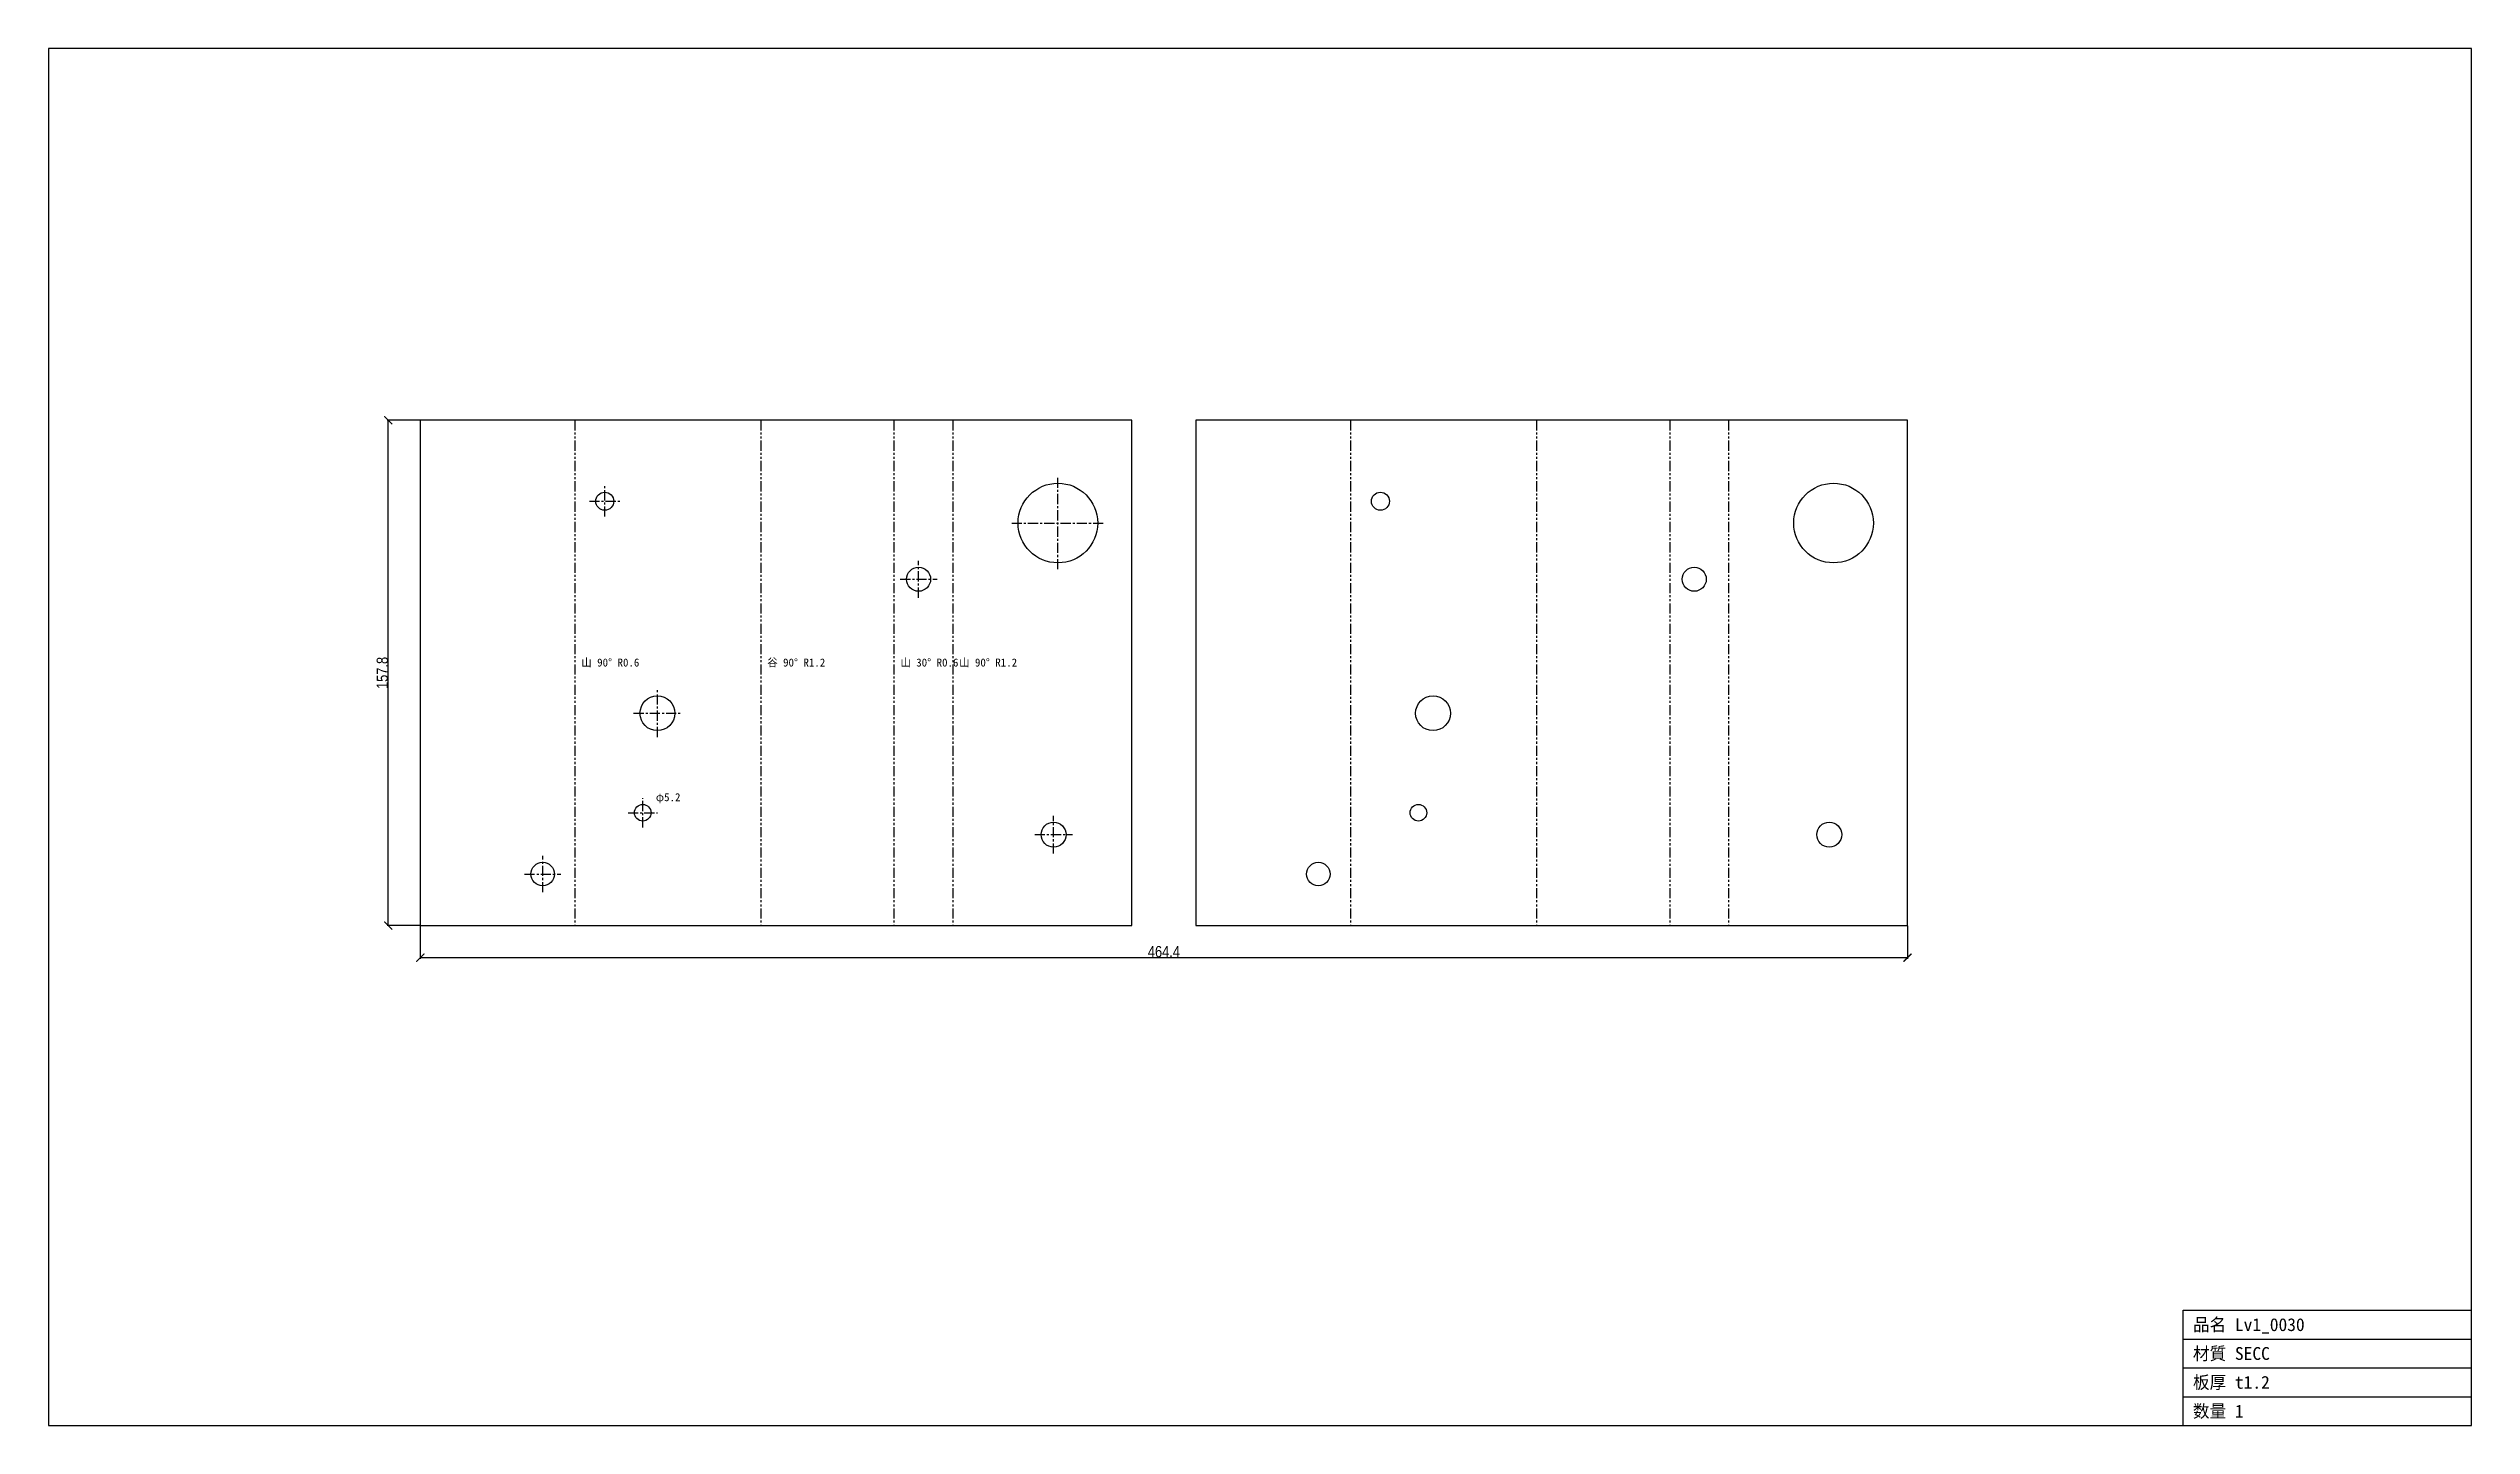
# Model space of a CAD drawing. Header units: millimetres. Extents: x -116 to 640, y -156 to 274.
import ezdxf

# ---------------------------------------------------------------- set-up
doc = ezdxf.new("R2010")
doc.units = ezdxf.units.MM
doc.linetypes.add('CENTER', pattern=[5.08, 3.175, -0.635, 0.635, -0.635])
doc.linetypes.add('PHANTOM', pattern=[6.35, 3.175, -0.635, 0.635, -0.635, 0.635, -0.635])
for name, color, linetype in [('BEND', 7, 'Continuous'), ('CENTER', 7, 'Continuous'), ('CUT', 7, 'Continuous'), ('DIM', 7, 'Continuous'), ('FRAME', 7, 'Continuous'), ('TEXT', 7, 'Continuous')]:
    doc.layers.add(name, color=color, linetype=linetype)
doc.styles.add('OpenSansCondensed-Light', font='OpenSansCondensed-Light.ttf')
doc.dimstyles.new('EZDXF', dxfattribs={"dimtxt": 0.25, "dimasz": 0.175, "dimexe": 0.375, "dimexo": 0.125, "dimgap": 0.1, "dimtad": 1, "dimlfac": 100, "dimzin": 12, "dimdsep": 46, "dimtxsty": 'OpenSansCondensed-Light', "dimblk": 'ARCHTICK', "dimcen": 2.5, "dimazin": 3, "dimtfac": 0.5, "dimtmove": 2, "dimatfit": 3})

# ---------------------------------------------------------------- blocks, each defined once
blk = doc.blocks.new('_ARCHTICK')
at = {"color": 0, "linetype": 'BYBLOCK', "const_width": 0.15}
blk.add_lwpolyline([(-0.5, -0.5), (0.5, 0.5)], dxfattribs=at)

msp = doc.modelspace()

# ---------------------------------------------------------------- linework, layer by layer
at = {"layer": 'BEND', "color": 3, "linetype": 'PHANTOM'}
for p, q in [((48.28, 157.76), (48.28, 0)), ((106.33, 157.76), (106.33, 0)), ((147.91, 157.76), (147.91, 0)), ((166.24, 157.76), (166.24, 0)), ((290.48, 157.76), (290.48, 0)), ((348.53, 157.76), (348.53, 0)), ((390.11, 157.76), (390.11, 0)), ((408.43, 157.76), (408.43, 0))]:
    msp.add_line(p, q, dxfattribs=at)
at = {"layer": 'CENTER', "color": 1, "linetype": 'CENTER'}
for p, q in [((57.6, 127.69), (57.6, 137.29)), ((199.1, 111.26), (199.1, 140.12)), ((52.8, 132.49), (62.4, 132.49)), ((184.67, 125.69), (213.53, 125.69)), ((155.59, 102.38), (155.59, 113.89)), ((149.84, 108.13), (161.35, 108.13)), ((74.03, 58.86), (74.03, 73.73)), ((66.59, 66.29), (81.46, 66.29)), ((69.46, 30.65), (69.46, 39.83)), ((64.87, 35.24), (74.05, 35.24)), ((197.75, 22.49), (197.75, 34.29)), ((191.85, 28.39), (203.65, 28.39)), ((32.54, 16.09), (43.89, 16.09)), ((38.22, 10.42), (38.22, 21.77))]:
    msp.add_line(p, q, dxfattribs=at)
at = {"layer": 'CUT'}
for p, q in [((222.19, 157.76), (0, 157.76)), ((0, 157.76), (0, 0)), ((222.19, 0), (222.19, 157.76)), ((464.39, 157.76), (242.19, 157.76)), ((242.19, 157.76), (242.19, 0)), ((464.39, 0), (464.39, 157.76)), ((0, 0), (222.19, 0)), ((242.19, 0), (464.39, 0))]:
    msp.add_line(p, q, dxfattribs=at)
for centre, radius in [((199.1, 125.69), 12.43), ((441.29, 125.69), 12.43), ((57.6, 132.49), 2.8), ((299.79, 132.49), 2.8), ((155.59, 108.13), 3.75), ((397.79, 108.13), 3.75), ((74.03, 66.29), 5.43), ((316.22, 66.29), 5.43), ((69.46, 35.24), 2.59), ((311.66, 35.24), 2.59), ((197.75, 28.39), 3.9), ((439.94, 28.39), 3.9), ((38.22, 16.09), 3.67), ((280.41, 16.09), 3.67)]:
    msp.add_circle(centre, radius, dxfattribs=at)
at = {"layer": 'FRAME'}
for p, q in [((640.49, 273.86), (-116.1, 273.86)), ((-116.1, 273.86), (-116.1, -156.1)), ((640.49, -156.1), (640.49, 273.86)), ((550.49, -156.1), (550.49, -120.1)), ((550.49, -120.1), (640.49, -120.1)), ((550.49, -129.1), (640.49, -129.1)), ((550.49, -138.1), (640.49, -138.1)), ((550.49, -147.1), (640.49, -147.1)), ((-116.1, -156.1), (640.49, -156.1))]:
    msp.add_line(p, q, dxfattribs=at)

# ---------------------------------------------------------------- texts
at = {"layer": 'TEXT'}
for s, height, p in [('山 90° R0.6', 2.5, (50.28, 80.88)), ('谷 90° R1.2', 2.5, (108.33, 80.88)), ('山 30° R0.6', 2.5, (149.91, 80.88)), ('山 90° R1.2', 2.5, (168.24, 80.88)), ('φ5.2', 2.5, (73.55, 38.83)), ('品名 Lv1_0030', 4, (553.49, -126.6)), ('材質 SECC', 4, (553.49, -135.6)), ('板厚 t1.2', 4, (553.49, -144.6)), ('数量 1', 4, (553.49, -153.6))]:
    msp.add_text(s, height=height, dxfattribs=at).set_placement(p)

# ---------------------------------------------------------------- dimensions: what is measured, and where the dimension line sits
at = {"layer": 'DIM'}
msp.add_linear_dim(base=(-10, 0), p1=(0, 0), p2=(0, 157.76), angle=90, dimstyle='EZDXF', override={"dimtxt": 3.5, "dimasz": 2.5, "dimdec": 1, "dimlfac": 1}, dxfattribs=at).render()
msp.add_linear_dim(base=(0, -10), p1=(0, 0), p2=(464.39, 0), dimstyle='EZDXF', override={"dimtxt": 3.5, "dimasz": 2.5, "dimdec": 1, "dimlfac": 1}, dxfattribs=at).render()

doc.saveas('drawing.dxf')
